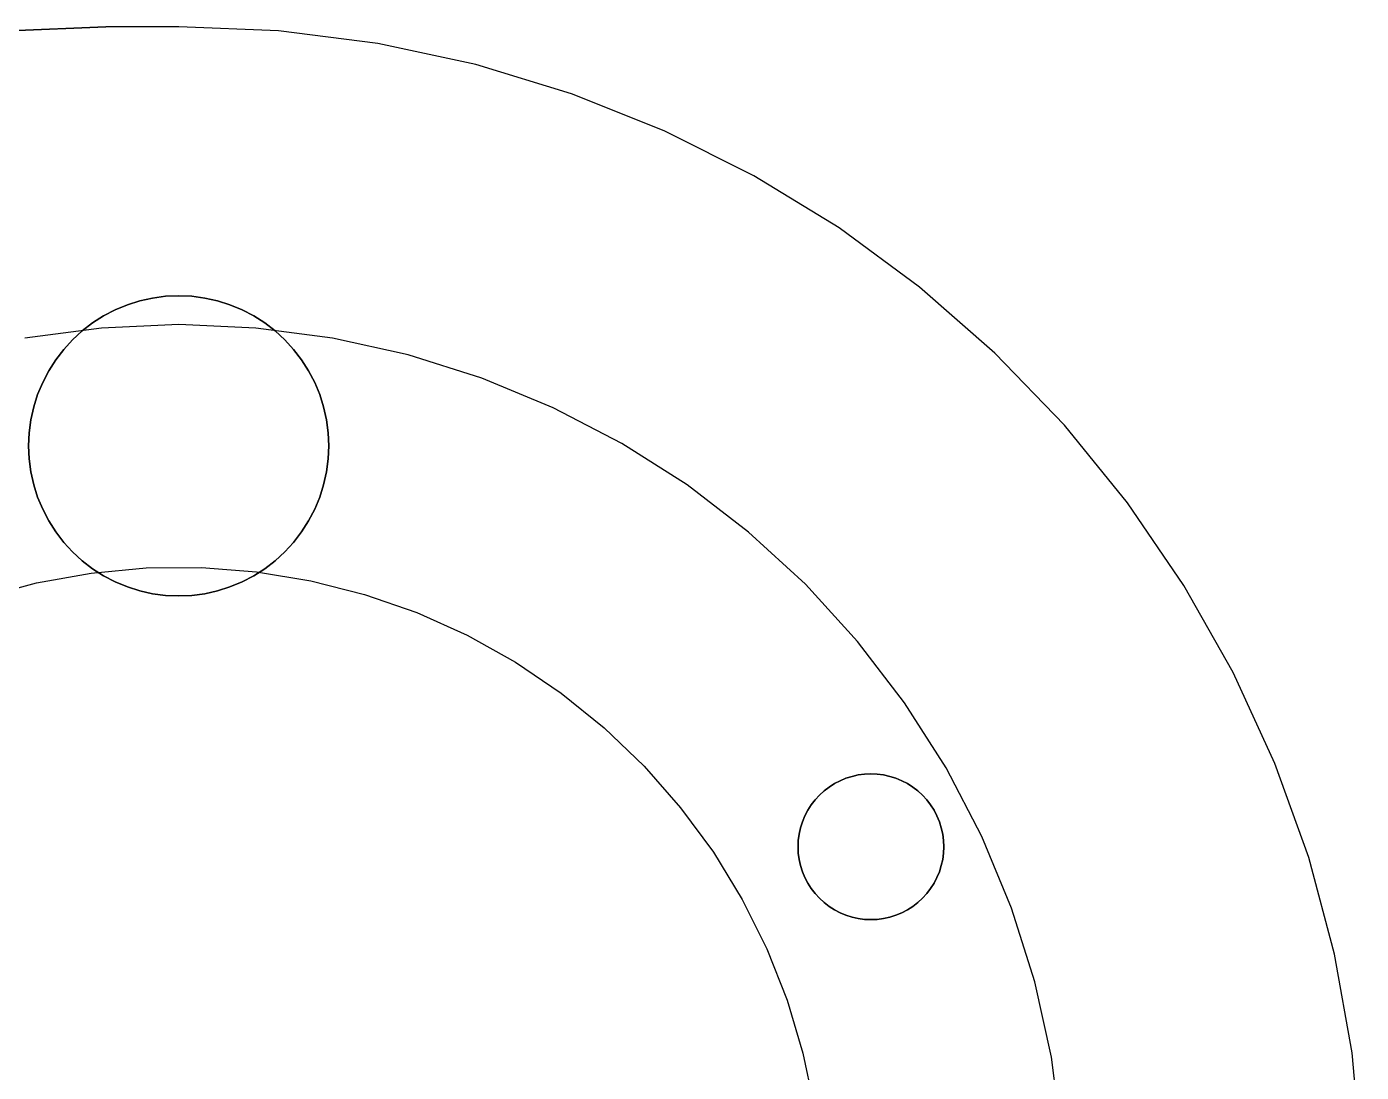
# Model space of a CAD drawing. Extents: x -34 to 138, y -41 to 49.
# Drawn here: x -4.17 to 32.46, y 20.56 to 49.25 of the extents above; entities that cross this region are included whole.
import ezdxf

# ---------------------------------------------------------------- set-up
doc = ezdxf.new("R2010")
doc.units = 0
doc.layers.add('top', color=5, linetype='CONTINUOUS')

msp = doc.modelspace()

# ---------------------------------------------------------------- linework, layer by layer
at = {"layer": 'top'}
for p, q in [((-2, 49.25), (-4.642539, 49.140704)), ((-4.642539, 49.140704), (-2, 49.25)), ((-2, 49.25), (-2, 49.25)), ((0, 49.25), (-2, 49.25)), ((0, 49.25), (-2, 49.25)), ((0, 49.25), (0, 49.25)), ((2.743329, 49.134011), (0, 49.25)), ((2.743329, 49.134011), (0, 49.25)), ((5.467076, 48.786871), (2.743329, 49.134011)), ((5.467076, 48.786871), (2.743329, 49.134011)), ((8.151801, 48.211058), (5.467076, 48.786871)), ((8.151801, 48.211058), (5.467076, 48.786871)), ((10.77834, 47.410682), (8.151801, 48.211058)), ((10.77834, 47.410682), (8.151801, 48.211058)), ((13.327945, 46.391456), (10.77834, 47.410682)), ((13.327945, 46.391456), (10.77834, 47.410682)), ((15.782417, 45.160655), (13.327945, 46.391456)), ((15.782417, 45.160655), (13.327945, 46.391456)), ((18.124238, 43.727064), (15.782417, 45.160655)), ((18.124238, 43.727064), (15.782417, 45.160655)), ((20.336692, 42.100917), (18.124238, 43.727064)), ((20.336692, 42.100917), (18.124238, 43.727064)), ((-1.066011, 41.728407), (-0.715213, 41.806177)), ((-0.715213, 41.806177), (-1.066011, 41.728407)), ((-0.715213, 41.806177), (-0.358973, 41.853077)), ((-0.358973, 41.853077), (-0.715213, 41.806177)), ((-0.358973, 41.853077), (0, 41.86875)), ((0, 41.86875), (-0.358973, 41.853077)), ((0, 41.86875), (0.358973, 41.853077)), ((0.358973, 41.853077), (0, 41.86875)), ((0.358973, 41.853077), (0.715213, 41.806177)), ((0.715213, 41.806177), (0.358973, 41.853077)), ((0.715213, 41.806177), (1.066011, 41.728407)), ((1.066011, 41.728407), (0.715213, 41.806177)), ((22.403986, 40.293819), (20.336692, 42.100917)), ((22.403986, 40.293819), (20.336692, 42.100917)), ((-2.059375, 41.316942), (-1.740659, 41.482855)), ((-1.740659, 41.482855), (-2.059375, 41.316942)), ((-1.740659, 41.482855), (-1.408695, 41.620359)), ((-1.408695, 41.620359), (-1.740659, 41.482855)), ((-1.408695, 41.620359), (-1.066011, 41.728407)), ((-1.066011, 41.728407), (-1.408695, 41.620359)), ((1.066011, 41.728407), (1.408695, 41.620359)), ((1.408695, 41.620359), (1.066011, 41.728407)), ((1.408695, 41.620359), (1.740659, 41.482855)), ((1.740659, 41.482855), (1.408695, 41.620359)), ((1.740659, 41.482855), (2.059375, 41.316942)), ((2.059375, 41.316942), (1.740659, 41.482855)), ((-2.647481, 40.905146), (-2.362418, 41.123882)), ((-2.362418, 41.123882), (-2.647481, 40.905146)), ((-2.362418, 41.123882), (-2.059375, 41.316942)), ((-2.059375, 41.316942), (-2.362418, 41.123882)), ((0, 41.075), (-2.120063, 40.982436)), ((2.120063, 40.982436), (0, 41.075)), ((2.059375, 41.316942), (2.362418, 41.123882)), ((2.362418, 41.123882), (2.059375, 41.316942)), ((2.362418, 41.123882), (2.647481, 40.905146)), ((2.647481, 40.905146), (2.362418, 41.123882)), ((-2.120063, 40.982436), (-4.223992, 40.705449)), ((-3.155146, 40.397481), (-2.912396, 40.662396)), ((-2.912396, 40.662396), (-3.155146, 40.397481)), ((-2.912396, 40.662396), (-2.647481, 40.905146)), ((-2.647481, 40.905146), (-2.912396, 40.662396)), ((4.223992, 40.705449), (2.120063, 40.982436)), ((2.647481, 40.905146), (2.912396, 40.662396)), ((2.912396, 40.662396), (2.647481, 40.905146)), ((2.912396, 40.662396), (3.155146, 40.397481)), ((3.155146, 40.397481), (2.912396, 40.662396)), ((6.295773, 40.246146), (4.223992, 40.705449)), ((-3.373882, 40.112418), (-3.155146, 40.397481)), ((-3.155146, 40.397481), (-3.373882, 40.112418)), ((3.155146, 40.397481), (3.373882, 40.112418)), ((3.373882, 40.112418), (3.155146, 40.397481)), ((-3.566942, 39.809375), (-3.373882, 40.112418)), ((-3.373882, 40.112418), (-3.566942, 39.809375)), ((3.373882, 40.112418), (3.566942, 39.809375)), ((3.566942, 39.809375), (3.373882, 40.112418)), ((8.31964, 39.608023), (6.295773, 40.246146)), ((24.311365, 38.31867), (22.403986, 40.293819)), ((24.311365, 38.31867), (22.403986, 40.293819)), ((-3.732855, 39.490659), (-3.566942, 39.809375)), ((-3.566942, 39.809375), (-3.732855, 39.490659)), ((3.566942, 39.809375), (3.732855, 39.490659)), ((3.732855, 39.490659), (3.566942, 39.809375)), ((10.280189, 38.795937), (8.31964, 39.608023)), ((-3.870359, 39.158695), (-3.732855, 39.490659)), ((-3.732855, 39.490659), (-3.870359, 39.158695)), ((3.732855, 39.490659), (3.870359, 39.158695)), ((3.870359, 39.158695), (3.732855, 39.490659)), ((-3.978407, 38.816011), (-3.870359, 39.158695)), ((-3.870359, 39.158695), (-3.978407, 38.816011)), ((3.870359, 39.158695), (3.978407, 38.816011)), ((3.978407, 38.816011), (3.870359, 39.158695)), ((-4.103077, 38.108973), (-4.056177, 38.465213)), ((-4.056177, 38.465213), (-4.103077, 38.108973)), ((-4.056177, 38.465213), (-3.978407, 38.816011)), ((-3.978407, 38.816011), (-4.056177, 38.465213)), ((3.978407, 38.816011), (4.056177, 38.465213)), ((4.056177, 38.465213), (3.978407, 38.816011)), ((4.056177, 38.465213), (4.103077, 38.108973)), ((4.103077, 38.108973), (4.056177, 38.465213)), ((12.1625, 37.816068), (10.280189, 38.795937)), ((-4.11875, 37.75), (-4.103077, 38.108973)), ((-4.103077, 38.108973), (-4.11875, 37.75)), ((4.103077, 38.108973), (4.11875, 37.75)), ((4.11875, 37.75), (4.103077, 38.108973)), ((26.045214, 36.189569), (24.311365, 38.31867)), ((26.045214, 36.189569), (24.311365, 38.31867)), ((-4.103077, 37.391027), (-4.11875, 37.75)), ((-4.11875, 37.75), (-4.103077, 37.391027)), ((4.11875, 37.75), (4.103077, 37.391027)), ((4.103077, 37.391027), (4.11875, 37.75)), ((4.11875, 37.75), (4.11875, 37.75)), ((13.952247, 36.675874), (12.1625, 37.816068)), ((-4.056177, 37.034787), (-4.103077, 37.391027)), ((-4.103077, 37.391027), (-4.056177, 37.034787)), ((4.103077, 37.391027), (4.056177, 37.034787)), ((4.056177, 37.034787), (4.103077, 37.391027)), ((-3.978407, 36.683989), (-4.056177, 37.034787)), ((-4.056177, 37.034787), (-3.978407, 36.683989)), ((4.056177, 37.034787), (3.978407, 36.683989)), ((3.978407, 36.683989), (4.056177, 37.034787)), ((-3.870359, 36.341305), (-3.978407, 36.683989)), ((-3.978407, 36.683989), (-3.870359, 36.341305)), ((3.978407, 36.683989), (3.870359, 36.341305)), ((3.870359, 36.341305), (3.978407, 36.683989)), ((15.635809, 35.384031), (13.952247, 36.675874)), ((-3.732855, 36.009341), (-3.870359, 36.341305)), ((-3.870359, 36.341305), (-3.732855, 36.009341)), ((3.870359, 36.341305), (3.732855, 36.009341)), ((3.732855, 36.009341), (3.870359, 36.341305)), ((-3.566942, 35.690625), (-3.732855, 36.009341)), ((-3.732855, 36.009341), (-3.566942, 35.690625)), ((3.732855, 36.009341), (3.566942, 35.690625)), ((3.566942, 35.690625), (3.732855, 36.009341)), ((27.593157, 33.921711), (26.045214, 36.189569)), ((27.593157, 33.921711), (26.045214, 36.189569)), ((-3.373882, 35.387582), (-3.566942, 35.690625)), ((-3.566942, 35.690625), (-3.373882, 35.387582)), ((3.566942, 35.690625), (3.373882, 35.387582)), ((3.373882, 35.387582), (3.566942, 35.690625)), ((-3.155146, 35.102519), (-3.373882, 35.387582)), ((-3.373882, 35.387582), (-3.155146, 35.102519)), ((3.373882, 35.387582), (3.155146, 35.102519)), ((3.155146, 35.102519), (3.373882, 35.387582)), ((17.200373, 33.950373), (15.635809, 35.384031)), ((-2.912396, 34.837604), (-3.155146, 35.102519)), ((-3.155146, 35.102519), (-2.912396, 34.837604)), ((-2.647481, 34.594854), (-2.912396, 34.837604)), ((-2.912396, 34.837604), (-2.647481, 34.594854)), ((2.912396, 34.837604), (2.647481, 34.594854)), ((2.647481, 34.594854), (2.912396, 34.837604)), ((3.155146, 35.102519), (2.912396, 34.837604)), ((2.912396, 34.837604), (3.155146, 35.102519)), ((-2.362418, 34.376118), (-2.647481, 34.594854)), ((-2.647481, 34.594854), (-2.362418, 34.376118)), ((2.647481, 34.594854), (2.362418, 34.376118)), ((2.362418, 34.376118), (2.647481, 34.594854)), ((-3.898003, 33.989815), (-2.405258, 34.260579)), ((-2.405258, 34.260579), (-0.894793, 34.402336)), ((-2.059375, 34.183058), (-2.362418, 34.376118)), ((-2.362418, 34.376118), (-2.059375, 34.183058)), ((-1.740659, 34.017145), (-2.059375, 34.183058)), ((-2.059375, 34.183058), (-1.740659, 34.017145)), ((-0.894793, 34.402336), (0.622265, 34.414043)), ((0.622265, 34.414043), (2.134738, 34.295613)), ((2.059375, 34.183058), (1.740659, 34.017145)), ((1.740659, 34.017145), (2.059375, 34.183058)), ((2.362418, 34.376118), (2.059375, 34.183058)), ((2.059375, 34.183058), (2.362418, 34.376118)), ((2.134738, 34.295613), (3.631483, 34.047918)), ((-5.36203, 33.592039), (-3.898003, 33.989815)), ((-1.408695, 33.879641), (-1.740659, 34.017145)), ((-1.740659, 34.017145), (-1.408695, 33.879641)), ((-1.066011, 33.771593), (-1.408695, 33.879641)), ((-1.408695, 33.879641), (-1.066011, 33.771593)), ((-0.715213, 33.693823), (-1.066011, 33.771593)), ((-1.066011, 33.771593), (-0.715213, 33.693823)), ((1.066011, 33.771593), (0.715213, 33.693823)), ((0.715213, 33.693823), (1.066011, 33.771593)), ((1.408695, 33.879641), (1.066011, 33.771593)), ((1.066011, 33.771593), (1.408695, 33.879641)), ((1.740659, 34.017145), (1.408695, 33.879641)), ((1.408695, 33.879641), (1.740659, 34.017145)), ((3.631483, 34.047918), (5.101475, 33.672783)), ((18.634031, 32.385809), (17.200373, 33.950373)), ((28.944146, 31.531285), (27.593157, 33.921711)), ((28.944146, 31.531285), (27.593157, 33.921711)), ((-0.358973, 33.646923), (-0.715213, 33.693823)), ((-0.715213, 33.693823), (-0.358973, 33.646923)), ((0, 33.63125), (-0.358973, 33.646923)), ((-0.358973, 33.646923), (0, 33.63125)), ((0.358973, 33.646923), (0, 33.63125)), ((0, 33.63125), (0.358973, 33.646923)), ((0.715213, 33.693823), (0.358973, 33.646923)), ((0.358973, 33.646923), (0.715213, 33.693823)), ((5.101475, 33.672783), (6.533882, 33.172973)), ((6.533882, 33.172973), (7.918151, 32.552168)), ((7.918151, 32.552168), (9.244085, 31.814944)), ((19.925874, 30.702247), (18.634031, 32.385809)), ((9.244085, 31.814944), (10.501915, 30.96673)), ((30.088537, 29.035354), (28.944146, 31.531285)), ((30.088537, 29.035354), (28.944146, 31.531285)), ((10.501915, 30.96673), (11.682373, 30.013778)), ((21.066068, 28.9125), (19.925874, 30.702247)), ((11.682373, 30.013778), (12.776763, 28.963106)), ((12.776763, 28.963106), (13.777022, 27.822456)), ((31.018163, 26.451731), (30.088537, 29.035354)), ((31.018163, 26.451731), (30.088537, 29.035354)), ((18.315959, 28.629385), (18.154763, 28.562616)), ((18.154763, 28.562616), (18.315959, 28.629385)), ((18.482362, 28.681852), (18.315959, 28.629385)), ((18.315959, 28.629385), (18.482362, 28.681852)), ((18.652703, 28.719616), (18.482362, 28.681852)), ((18.482362, 28.681852), (18.652703, 28.719616)), ((18.825688, 28.74239), (18.652703, 28.719616)), ((18.652703, 28.719616), (18.825688, 28.74239)), ((19, 28.75), (18.825688, 28.74239)), ((18.825688, 28.74239), (19, 28.75)), ((19.174311, 28.74239), (19, 28.75)), ((19, 28.75), (19.174311, 28.74239)), ((19.347296, 28.719616), (19.174311, 28.74239)), ((19.174311, 28.74239), (19.347296, 28.719616)), ((19.517638, 28.681852), (19.347296, 28.719616)), ((19.347296, 28.719616), (19.517638, 28.681852)), ((19.68404, 28.629385), (19.517638, 28.681852)), ((19.517638, 28.681852), (19.68404, 28.629385)), ((19.845236, 28.562616), (19.68404, 28.629385)), ((19.68404, 28.629385), (19.845236, 28.562616)), ((22.045937, 27.030189), (21.066068, 28.9125)), ((17.714424, 28.282089), (17.585786, 28.164214)), ((17.585786, 28.164214), (17.714424, 28.282089)), ((17.852847, 28.388304), (17.714424, 28.282089)), ((17.714424, 28.282089), (17.852847, 28.388304)), ((18, 28.482051), (17.852847, 28.388304)), ((17.852847, 28.388304), (18, 28.482051)), ((18.154763, 28.562616), (18, 28.482051)), ((18, 28.482051), (18.154763, 28.562616)), ((20, 28.482051), (19.845236, 28.562616)), ((19.845236, 28.562616), (20, 28.482051)), ((20.147153, 28.388304), (20, 28.482051)), ((20, 28.482051), (20.147153, 28.388304)), ((20.285575, 28.282089), (20.147153, 28.388304)), ((20.147153, 28.388304), (20.285575, 28.282089)), ((20.414213, 28.164214), (20.285575, 28.282089)), ((20.285575, 28.282089), (20.414213, 28.164214)), ((17.361696, 27.897153), (17.267949, 27.75)), ((17.267949, 27.75), (17.361696, 27.897153)), ((17.467911, 28.035575), (17.361696, 27.897153)), ((17.361696, 27.897153), (17.467911, 28.035575)), ((17.585786, 28.164214), (17.467911, 28.035575)), ((17.467911, 28.035575), (17.585786, 28.164214)), ((20.532089, 28.035575), (20.414213, 28.164214)), ((20.414213, 28.164214), (20.532089, 28.035575)), ((20.638304, 27.897153), (20.532089, 28.035575)), ((20.532089, 28.035575), (20.638304, 27.897153)), ((20.732051, 27.75), (20.638304, 27.897153)), ((20.638304, 27.897153), (20.732051, 27.75)), ((13.777022, 27.822456), (14.675782, 26.600232)), ((17.187384, 27.595237), (17.120614, 27.43404)), ((17.120614, 27.43404), (17.187384, 27.595237)), ((17.267949, 27.75), (17.187384, 27.595237)), ((17.187384, 27.595237), (17.267949, 27.75)), ((20.812615, 27.595237), (20.732051, 27.75)), ((20.732051, 27.75), (20.812615, 27.595237)), ((20.879385, 27.43404), (20.812615, 27.595237)), ((20.812615, 27.595237), (20.879385, 27.43404)), ((17.068148, 27.267638), (17.030384, 27.097296)), ((17.030384, 27.097296), (17.068148, 27.267638)), ((17.120614, 27.43404), (17.068148, 27.267638)), ((17.068148, 27.267638), (17.120614, 27.43404)), ((20.931851, 27.267638), (20.879385, 27.43404)), ((20.879385, 27.43404), (20.931851, 27.267638)), ((20.969615, 27.097296), (20.931851, 27.267638)), ((20.931851, 27.267638), (20.969615, 27.097296)), ((17.00761, 26.924312), (17, 26.75)), ((17, 26.75), (17.00761, 26.924312)), ((17, 26.75), (17.00761, 26.575689)), ((17, 26.75), (17, 26.75)), ((17.00761, 26.575689), (17, 26.75)), ((17.030384, 27.097296), (17.00761, 26.924312)), ((17.00761, 26.924312), (17.030384, 27.097296)), ((20.992389, 26.924312), (20.969615, 27.097296)), ((20.969615, 27.097296), (20.992389, 26.924312)), ((21, 26.75), (20.992389, 26.924312)), ((20.992389, 26.924312), (21, 26.75)), ((20.992389, 26.575689), (21, 26.75)), ((21, 26.75), (20.992389, 26.575689)), ((22.858023, 25.06964), (22.045937, 27.030189)), ((14.675782, 26.600232), (15.466419, 25.305438)), ((17.00761, 26.575689), (17.030384, 26.402704)), ((17.030384, 26.402704), (17.00761, 26.575689)), ((17.030384, 26.402704), (17.068148, 26.232362)), ((17.068148, 26.232362), (17.030384, 26.402704)), ((20.931851, 26.232362), (20.969615, 26.402704)), ((20.969615, 26.402704), (20.931851, 26.232362)), ((20.969615, 26.402704), (20.992389, 26.575689)), ((20.992389, 26.575689), (20.969615, 26.402704)), ((31.726386, 23.79886), (31.018163, 26.451731)), ((31.726386, 23.79886), (31.018163, 26.451731)), ((17.068148, 26.232362), (17.120614, 26.06596)), ((17.120614, 26.06596), (17.068148, 26.232362)), ((17.120614, 26.06596), (17.187384, 25.904764)), ((17.187384, 25.904764), (17.120614, 26.06596)), ((20.812615, 25.904764), (20.879385, 26.06596)), ((20.879385, 26.06596), (20.812615, 25.904764)), ((20.879385, 26.06596), (20.931851, 26.232362)), ((20.931851, 26.232362), (20.879385, 26.06596)), ((17.187384, 25.904764), (17.267949, 25.75)), ((17.267949, 25.75), (17.187384, 25.904764)), ((17.267949, 25.75), (17.361696, 25.602847)), ((17.361696, 25.602847), (17.267949, 25.75)), ((20.638304, 25.602847), (20.732051, 25.75)), ((20.732051, 25.75), (20.638304, 25.602847)), ((20.732051, 25.75), (20.812615, 25.904764)), ((20.812615, 25.904764), (20.732051, 25.75)), ((15.466419, 25.305438), (16.14311, 23.947612)), ((17.361696, 25.602847), (17.467911, 25.464425)), ((17.467911, 25.464425), (17.361696, 25.602847)), ((17.467911, 25.464425), (17.585786, 25.335787)), ((17.585786, 25.335787), (17.467911, 25.464425)), ((17.585786, 25.335787), (17.714424, 25.217911)), ((17.714424, 25.217911), (17.585786, 25.335787)), ((20.285575, 25.217911), (20.414213, 25.335787)), ((20.414213, 25.335787), (20.285575, 25.217911)), ((20.414213, 25.335787), (20.532089, 25.464425)), ((20.532089, 25.464425), (20.414213, 25.335787)), ((20.532089, 25.464425), (20.638304, 25.602847)), ((20.638304, 25.602847), (20.532089, 25.464425)), ((17.714424, 25.217911), (17.852847, 25.111696)), ((17.852847, 25.111696), (17.714424, 25.217911)), ((17.852847, 25.111696), (18, 25.017949)), ((18, 25.017949), (17.852847, 25.111696)), ((18, 25.017949), (18.154763, 24.937385)), ((18.154763, 24.937385), (18, 25.017949)), ((18.154763, 24.937385), (18.315959, 24.870615)), ((18.315959, 24.870615), (18.154763, 24.937385)), ((19.68404, 24.870615), (19.845236, 24.937385)), ((19.845236, 24.937385), (19.68404, 24.870615)), ((19.845236, 24.937385), (20, 25.017949)), ((20, 25.017949), (19.845236, 24.937385)), ((20, 25.017949), (20.147153, 25.111696)), ((20.147153, 25.111696), (20, 25.017949)), ((20.147153, 25.111696), (20.285575, 25.217911)), ((20.285575, 25.217911), (20.147153, 25.111696)), ((23.496146, 23.045773), (22.858023, 25.06964)), ((18.315959, 24.870615), (18.482362, 24.818148)), ((18.482362, 24.818148), (18.315959, 24.870615)), ((18.482362, 24.818148), (18.652703, 24.780385)), ((18.652703, 24.780385), (18.482362, 24.818148)), ((18.652703, 24.780385), (18.825688, 24.757611)), ((18.825688, 24.757611), (18.652703, 24.780385)), ((18.825688, 24.757611), (19, 24.75)), ((19, 24.75), (18.825688, 24.757611)), ((19, 24.75), (19.174311, 24.757611)), ((19.174311, 24.757611), (19, 24.75)), ((19.174311, 24.757611), (19.347296, 24.780385)), ((19.347296, 24.780385), (19.174311, 24.757611)), ((19.347296, 24.780385), (19.517638, 24.818148)), ((19.517638, 24.818148), (19.347296, 24.780385)), ((19.517638, 24.818148), (19.68404, 24.870615)), ((19.68404, 24.870615), (19.517638, 24.818148)), ((16.14311, 23.947612), (16.70087, 22.53676)), ((32.208153, 21.095675), (31.726386, 23.79886)), ((32.208153, 21.095675), (31.726386, 23.79886)), ((23.955449, 20.973992), (23.496146, 23.045773)), ((16.70087, 22.53676), (17.135588, 21.083274)), ((17.135588, 21.083274), (17.444062, 19.597864)), ((24.232436, 18.870063), (23.955449, 20.973992)), ((32.460024, 18.361472), (32.208153, 21.095675)), ((32.460024, 18.361472), (32.208153, 21.095675))]:
    msp.add_line(p, q, dxfattribs=at)

doc.saveas('drawing.dxf')
